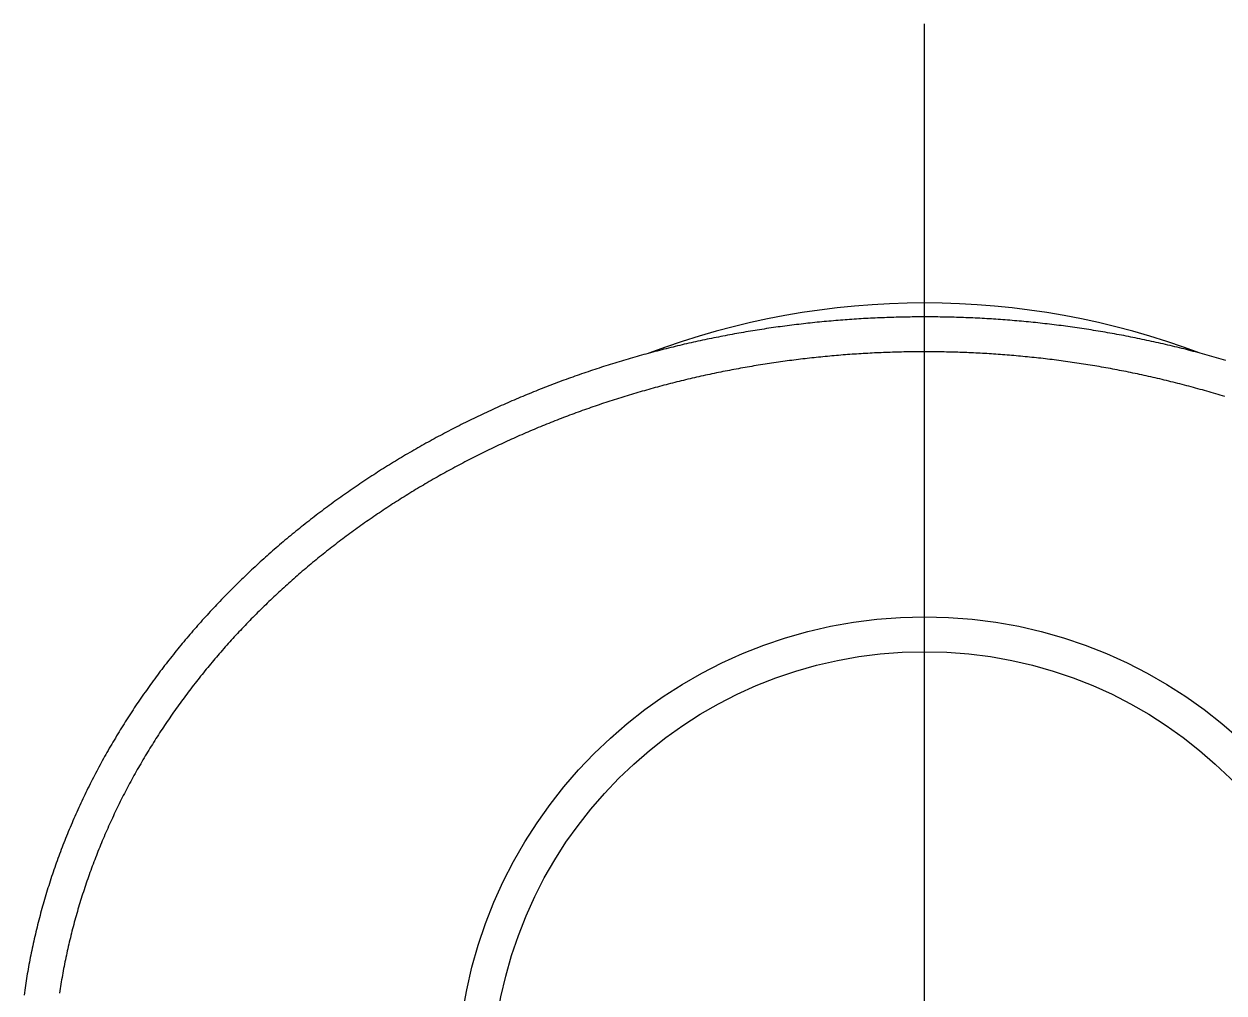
# Model space of a CAD drawing. Extents: x -10.3 to 55.8, y -18.9 to 29.5.
# Drawn here: x 40.84 to 49.44, y 22.55 to 29.5 of the extents above; entities that cross this region are included whole.
import ezdxf

# ---------------------------------------------------------------- set-up
doc = ezdxf.new("R2010")
doc.units = 0
doc.linetypes.add('CENTER', pattern=[50.8, 31.75, -6.35, 6.35, -6.35])
doc.layers.get('0').update_dxf_attribs({"linetype": 'CONTINUOUS'})
doc.layers.add('CENTER', color=1, linetype='CENTER')

msp = doc.modelspace()

# ---------------------------------------------------------------- linework, layer by layer
at = {"color": 7}
for points in [[(49.4521, 27.0878, 0), (49.4355, 27.0927, 0), (49.4189, 27.0976, 0), (49.4022, 27.1024, 0), (49.3856, 27.1072, 0), (49.369, 27.112, 0), (49.3524, 27.1167, 0), (49.3358, 27.1214, 0), (49.3192, 27.126, 0), (49.3026, 27.1306, 0), (49.2859, 27.1351, 0), (49.2693, 27.1396, 0), (49.2527, 27.1441, 0), (49.2361, 27.1485, 0), (49.2195, 27.1529, 0), (49.2028, 27.1572, 0), (49.1862, 27.1615, 0), (49.1696, 27.1658, 0), (49.153, 27.17, 0), (49.1363, 27.1742, 0), (49.1197, 27.1783, 0), (49.1031, 27.1824, 0), (49.0865, 27.1865, 0), (49.0698, 27.1905, 0), (49.0532, 27.1945, 0), (49.0366, 27.1984, 0), (49.0199, 27.2023, 0), (49.0033, 27.2062, 0), (48.9867, 27.21, 0), (48.97, 27.2137, 0), (48.9534, 27.2175, 0), (48.9368, 27.2212, 0), (48.9202, 27.2248, 0), (48.9035, 27.2284, 0), (48.8869, 27.232, 0), (48.8703, 27.2356, 0), (48.8536, 27.2391, 0), (48.837, 27.2425, 0), (48.8204, 27.2459, 0), (48.8037, 27.2493, 0), (48.7871, 27.2527, 0), (48.7705, 27.256, 0), (48.7538, 27.2592, 0), (48.7372, 27.2625, 0), (48.7206, 27.2657, 0), (48.7039, 27.2688, 0), (48.6873, 27.2719, 0), (48.6706, 27.275, 0), (48.654, 27.278, 0), (48.6374, 27.281, 0), (48.6207, 27.284, 0), (48.6041, 27.2869, 0), (48.5875, 27.2898, 0), (48.5708, 27.2927, 0), (48.5542, 27.2955, 0), (48.5375, 27.2982, 0), (48.5209, 27.301, 0), (48.5043, 27.3037, 0), (48.4876, 27.3063, 0), (48.471, 27.3089, 0), (48.4543, 27.3115, 0), (48.4377, 27.3141, 0), (48.4211, 27.3166, 0), (48.4044, 27.319, 0), (48.3878, 27.3215, 0), (48.3711, 27.3239, 0), (48.3545, 27.3262, 0), (48.3378, 27.3285, 0), (48.3212, 27.3308, 0), (48.3045, 27.333, 0), (48.2879, 27.3353, 0), (48.2712, 27.3374, 0), (48.2546, 27.3395, 0), (48.238, 27.3416, 0), (48.2213, 27.3437, 0), (48.2047, 27.3457, 0), (48.188, 27.3477, 0), (48.1714, 27.3496, 0), (48.1547, 27.3515, 0), (48.1381, 27.3534, 0), (48.1214, 27.3552, 0), (48.1048, 27.357, 0), (48.0881, 27.3588, 0), (48.0715, 27.3605, 0), (48.0548, 27.3622, 0), (48.0382, 27.3638, 0), (48.0215, 27.3654, 0), (48.0049, 27.367, 0), (47.9882, 27.3685, 0), (47.9715, 27.37, 0), (47.9549, 27.3715, 0), (47.9382, 27.3729, 0), (47.9216, 27.3743, 0), (47.9049, 27.3756, 0), (47.8883, 27.377, 0), (47.8716, 27.3782, 0), (47.855, 27.3795, 0), (47.8383, 27.3807, 0), (47.8217, 27.3818, 0), (47.805, 27.383, 0), (47.7883, 27.3841, 0), (47.7717, 27.3851, 0), (47.755, 27.3861, 0), (47.7384, 27.3871, 0), (47.7217, 27.3881, 0), (47.7051, 27.389, 0), (47.6884, 27.3899, 0), (47.6717, 27.3907, 0), (47.6551, 27.3915, 0), (47.6384, 27.3923, 0), (47.6218, 27.393, 0), (47.6051, 27.3937, 0), (47.5884, 27.3943, 0), (47.5718, 27.395, 0), (47.5551, 27.3955, 0), (47.5385, 27.3961, 0), (47.5218, 27.3966, 0), (47.5051, 27.3971, 0), (47.4885, 27.3975, 0), (47.4718, 27.3979, 0), (47.4552, 27.3983, 0), (47.4385, 27.3986, 0), (47.4218, 27.3989, 0), (47.4052, 27.3992, 0), (47.3885, 27.3994, 0), (47.3719, 27.3996, 0), (47.3552, 27.3997, 0), (47.3385, 27.3999, 0), (47.3219, 27.3999, 0), (47.3052, 27.4, 0), (47.2885, 27.4, 0), (47.2719, 27.4, 0), (47.2552, 27.3999, 0), (47.2386, 27.3998, 0), (47.2219, 27.3997, 0), (47.2052, 27.3995, 0), (47.1886, 27.3993, 0), (47.1719, 27.3991, 0), (47.1552, 27.3988, 0), (47.1386, 27.3985, 0), (47.1219, 27.3981, 0), (47.1053, 27.3977, 0), (47.0886, 27.3973, 0), (47.072, 27.3968, 0), (47.0553, 27.3963, 0), (47.0387, 27.3958, 0), (47.022, 27.3952, 0), (47.0053, 27.3946, 0), (46.9887, 27.394, 0), (46.9721, 27.3933, 0), (46.9554, 27.3926, 0), (46.9388, 27.3918, 0), (46.9221, 27.3911, 0), (46.9055, 27.3902, 0), (46.8888, 27.3894, 0), (46.8722, 27.3885, 0), (46.8556, 27.3876, 0), (46.8389, 27.3866, 0), (46.8223, 27.3856, 0), (46.8057, 27.3845, 0), (46.789, 27.3835, 0), (46.7724, 27.3824, 0), (46.7558, 27.3812, 0), (46.7392, 27.38, 0), (46.7226, 27.3788, 0), (46.7059, 27.3776, 0), (46.6893, 27.3763, 0), (46.6727, 27.3749, 0), (46.6561, 27.3736, 0), (46.6395, 27.3722, 0), (46.6229, 27.3707, 0), (46.6063, 27.3693, 0), (46.5897, 27.3677, 0), (46.5731, 27.3662, 0), (46.5566, 27.3646, 0), (46.54, 27.363, 0), (46.5234, 27.3613, 0), (46.5068, 27.3597, 0), (46.4902, 27.3579, 0), (46.4737, 27.3562, 0), (46.4571, 27.3544, 0), (46.4406, 27.3525, 0), (46.424, 27.3507, 0), (46.4074, 27.3488, 0), (46.3909, 27.3468, 0), (46.3744, 27.3448, 0), (46.3578, 27.3428, 0), (46.3413, 27.3408, 0), (46.3248, 27.3387, 0), (46.3082, 27.3366, 0), (46.2917, 27.3344, 0), (46.2752, 27.3322, 0), (46.2587, 27.33, 0), (46.2422, 27.3277, 0), (46.2257, 27.3254, 0), (46.2092, 27.323, 0), (46.1927, 27.3207, 0), (46.1762, 27.3183, 0), (46.1597, 27.3158, 0), (46.1432, 27.3133, 0), (46.1268, 27.3108, 0), (46.1103, 27.3082, 0), (46.0938, 27.3056, 0), (46.0774, 27.303, 0), (46.0609, 27.3003, 0), (46.0445, 27.2976, 0), (46.0281, 27.2949, 0), (46.0116, 27.2921, 0), (45.9952, 27.2893, 0), (45.9788, 27.2865, 0), (45.9624, 27.2836, 0), (45.946, 27.2807, 0), (45.9296, 27.2777, 0), (45.9132, 27.2747, 0), (45.8968, 27.2717, 0), (45.8804, 27.2686, 0), (45.8641, 27.2655, 0), (45.8477, 27.2624, 0), (45.8313, 27.2592, 0), (45.815, 27.256, 0), (45.7986, 27.2527, 0), (45.7823, 27.2495, 0), (45.766, 27.2461, 0), (45.7496, 27.2428, 0), (45.7333, 27.2394, 0), (45.717, 27.236, 0), (45.7007, 27.2325, 0), (45.6844, 27.229, 0), (45.6681, 27.2255, 0), (45.6519, 27.2219, 0), (45.6356, 27.2183, 0), (45.6193, 27.2146, 0), (45.6031, 27.2109, 0), (45.5868, 27.2072, 0), (45.5706, 27.2035, 0), (45.5544, 27.1997, 0), (45.5381, 27.1958, 0), (45.5219, 27.192, 0), (45.5057, 27.1881, 0), (45.4895, 27.1841, 0), (45.4733, 27.1802, 0), (45.4571, 27.1762, 0), (45.441, 27.1721, 0), (45.4248, 27.168, 0), (45.4087, 27.1639, 0), (45.3925, 27.1598, 0), (45.3764, 27.1556, 0), (45.3603, 27.1513, 0), (45.3441, 27.1471, 0), (45.328, 27.1428, 0), (45.3119, 27.1384, 0), (45.2958, 27.1341, 0), (45.2798, 27.1296, 0), (45.2637, 27.1252, 0), (45.2476, 27.1207, 0), (45.2316, 27.1162, 0), (45.2155, 27.1116, 0), (45.1995, 27.107, 0), (45.1835, 27.1024, 0), (45.1675, 27.0977, 0), (45.1515, 27.093, 0), (45.1355, 27.0883, 0), (45.1195, 27.0835, 0), (45.1035, 27.0787, 0), (45.0876, 27.0738, 0), (45.0716, 27.069, 0), (45.0557, 27.064, 0), (45.0397, 27.0591, 0), (45.0238, 27.0541, 0), (45.0079, 27.049, 0), (44.992, 27.044, 0), (44.9761, 27.0389, 0), (44.9603, 27.0337, 0), (44.9444, 27.0285, 0), (44.9285, 27.0233, 0), (44.9127, 27.0181, 0), (44.8969, 27.0128, 0), (44.8811, 27.0074, 0), (44.8653, 27.0021, 0), (44.8495, 26.9967, 0), (44.8337, 26.9912, 0), (44.8179, 26.9858, 0), (44.8021, 26.9803, 0), (44.7864, 26.9747, 0), (44.7707, 26.9691, 0), (44.7549, 26.9635, 0), (44.7392, 26.9578, 0), (44.7235, 26.9521, 0), (44.7078, 26.9464, 0), (44.6922, 26.9406, 0), (44.6765, 26.9348, 0), (44.6609, 26.929, 0), (44.6452, 26.9231, 0), (44.6296, 26.9172, 0), (44.614, 26.9112, 0), (44.5984, 26.9052, 0), (44.5828, 26.8992, 0), (44.5672, 26.8932, 0), (44.5517, 26.887, 0), (44.5361, 26.8809, 0), (44.5206, 26.8747, 0), (44.5051, 26.8685, 0), (44.4896, 26.8623, 0), (44.4741, 26.856, 0), (44.4586, 26.8497, 0), (44.4431, 26.8433, 0), (44.4277, 26.8369, 0), (44.4122, 26.8305, 0), (44.3968, 26.824, 0), (44.3814, 26.8175, 0), (44.366, 26.8109, 0), (44.3506, 26.8043, 0), (44.3352, 26.7977, 0), (44.3199, 26.791, 0), (44.3045, 26.7843, 0), (44.2892, 26.7776, 0), (44.2739, 26.7708, 0), (44.2586, 26.764, 0), (44.2433, 26.7572, 0), (44.228, 26.7503, 0), (44.2128, 26.7434, 0), (44.1975, 26.7364, 0), (44.1823, 26.7294, 0), (44.1671, 26.7224, 0), (44.1519, 26.7153, 0), (44.1367, 26.7082, 0), (44.1215, 26.701, 0), (44.1064, 26.6938, 0), (44.0913, 26.6866, 0), (44.0761, 26.6793, 0), (44.061, 26.672, 0), (44.046, 26.6647, 0), (44.0309, 26.6573, 0), (44.0158, 26.6499, 0), (44.0008, 26.6425, 0), (43.9858, 26.635, 0), (43.9708, 26.6275, 0), (43.9558, 26.6199, 0), (43.9408, 26.6123, 0), (43.9259, 26.6047, 0), (43.911, 26.597, 0), (43.896, 26.5893, 0), (43.8811, 26.5815, 0), (43.8663, 26.5737, 0), (43.8514, 26.5659, 0), (43.8366, 26.5581, 0), (43.8218, 26.5502, 0), (43.8069, 26.5422, 0), (43.7922, 26.5343, 0), (43.7774, 26.5262, 0), (43.7626, 26.5182, 0), (43.7479, 26.5101, 0), (43.7332, 26.502, 0), (43.7185, 26.4938, 0), (43.7039, 26.4856, 0), (43.6892, 26.4774, 0), (43.6746, 26.4691, 0), (43.66, 26.4608, 0), (43.6454, 26.4525, 0), (43.6308, 26.4441, 0), (43.6162, 26.4357, 0), (43.6017, 26.4272, 0), (43.5872, 26.4187, 0), (43.5727, 26.4102, 0), (43.5583, 26.4016, 0), (43.5438, 26.393, 0), (43.5294, 26.3844, 0), (43.515, 26.3757, 0), (43.5006, 26.367, 0), (43.4862, 26.3582, 0), (43.4719, 26.3494, 0), (43.4576, 26.3406, 0), (43.4433, 26.3318, 0), (43.429, 26.3229, 0), (43.4147, 26.3139, 0), (43.4005, 26.3049, 0), (43.3863, 26.2959, 0), (43.3721, 26.2869, 0), (43.358, 26.2778, 0), (43.3438, 26.2687, 0), (43.3297, 26.2595, 0), (43.3156, 26.2503, 0), (43.3015, 26.2411, 0), (43.2875, 26.2318, 0), (43.2735, 26.2225, 0), (43.2595, 26.2131, 0), (43.2455, 26.2038, 0), (43.2315, 26.1943, 0), (43.2176, 26.1849, 0), (43.2037, 26.1754, 0), (43.1898, 26.1659, 0), (43.176, 26.1563, 0), (43.1621, 26.1467, 0), (43.1483, 26.137, 0), (43.1346, 26.1274, 0), (43.1208, 26.1176, 0), (43.1071, 26.1079, 0), (43.0934, 26.0981, 0), (43.0797, 26.0883, 0), (43.066, 26.0784, 0), (43.0524, 26.0685, 0), (43.0388, 26.0586, 0), (43.0252, 26.0486, 0), (43.0117, 26.0386, 0), (42.9982, 26.0286, 0), (42.9847, 26.0185, 0), (42.9712, 26.0084, 0), (42.9578, 25.9982, 0), (42.9444, 25.9881, 0), (42.931, 25.9778, 0), (42.9176, 25.9676, 0), (42.9043, 25.9573, 0), (42.891, 25.947, 0), (42.8777, 25.9366, 0), (42.8645, 25.9262, 0), (42.8513, 25.9157, 0), (42.8381, 25.9053, 0), (42.8249, 25.8948, 0), (42.8118, 25.8842, 0), (42.7987, 25.8736, 0), (42.7856, 25.863, 0), (42.7726, 25.8524, 0), (42.7595, 25.8417, 0), (42.7465, 25.831, 0), (42.7336, 25.8202, 0), (42.7207, 25.8094, 0), (42.7078, 25.7986, 0), (42.6949, 25.7877, 0), (42.6821, 25.7768, 0), (42.6692, 25.7659, 0), (42.6565, 25.7549, 0), (42.6437, 25.7439, 0), (42.631, 25.7328, 0), (42.6183, 25.7218, 0), (42.6057, 25.7106, 0), (42.593, 25.6995, 0), (42.5804, 25.6883, 0), (42.5679, 25.6771, 0), (42.5553, 25.6658, 0), (42.5428, 25.6545, 0), (42.5304, 25.6432, 0), (42.5179, 25.6318, 0), (42.5055, 25.6204, 0), (42.4931, 25.609, 0), (42.4808, 25.5975, 0), (42.4685, 25.586, 0), (42.4562, 25.5745, 0), (42.444, 25.5629, 0), (42.4317, 25.5513, 0), (42.4196, 25.5397, 0), (42.4074, 25.528, 0), (42.3953, 25.5163, 0), (42.3832, 25.5045, 0), (42.3712, 25.4928, 0), (42.3592, 25.4809, 0), (42.3472, 25.4691, 0), (42.3352, 25.4572, 0), (42.3233, 25.4453, 0), (42.3114, 25.4333, 0), (42.2996, 25.4213, 0), (42.2878, 25.4093, 0), (42.276, 25.3973, 0), (42.2643, 25.3852, 0), (42.2526, 25.373, 0), (42.2409, 25.3609, 0), (42.2292, 25.3487, 0), (42.2176, 25.3364, 0), (42.2061, 25.3242, 0), (42.1945, 25.3119, 0), (42.183, 25.2995, 0), (42.1716, 25.2872, 0), (42.1602, 25.2748, 0), (42.1488, 25.2623, 0), (42.1374, 25.2498, 0), (42.1261, 25.2373, 0), (42.1148, 25.2248, 0), (42.1036, 25.2122, 0), (42.0923, 25.1996, 0), (42.0812, 25.1869, 0), (42.07, 25.1743, 0), (42.0589, 25.1615, 0), (42.0479, 25.1488, 0), (42.0368, 25.136, 0), (42.0258, 25.1232, 0), (42.0149, 25.1103, 0), (42.004, 25.0974, 0), (41.9931, 25.0845, 0), (41.9822, 25.0715, 0), (41.9714, 25.0585, 0), (41.9607, 25.0455, 0), (41.9499, 25.0324, 0), (41.9392, 25.0194, 0), (41.9286, 25.0062, 0), (41.918, 24.9931, 0), (41.9074, 24.9799, 0), (41.8969, 24.9666, 0), (41.8864, 24.9534, 0), (41.8759, 24.9401, 0), (41.8655, 24.9267, 0), (41.8551, 24.9134, 0), (41.8448, 24.9, 0), (41.8345, 24.8865, 0), (41.8242, 24.873, 0), (41.814, 24.8595, 0), (41.8038, 24.846, 0), (41.7937, 24.8324, 0), (41.7836, 24.8188, 0), (41.7735, 24.8052, 0), (41.7635, 24.7915, 0), (41.7535, 24.7778, 0), (41.7436, 24.7641, 0), (41.7337, 24.7503, 0), (41.7238, 24.7365, 0), (41.714, 24.7227, 0), (41.7043, 24.7088, 0), (41.6945, 24.6949, 0), (41.6848, 24.681, 0), (41.6752, 24.667, 0), (41.6656, 24.653, 0), (41.6561, 24.639, 0), (41.6465, 24.6249, 0), (41.6371, 24.6108, 0), (41.6276, 24.5967, 0), (41.6183, 24.5825, 0), (41.6089, 24.5683, 0), (41.5996, 24.5541, 0), (41.5904, 24.5398, 0), (41.5812, 24.5256, 0), (41.572, 24.5112, 0), (41.5629, 24.4969, 0), (41.5538, 24.4825, 0), (41.5448, 24.4681, 0), (41.5358, 24.4536, 0), (41.5268, 24.4391, 0), (41.5179, 24.4246, 0), (41.5091, 24.4101, 0), (41.5003, 24.3955, 0), (41.4915, 24.3809, 0), (41.4828, 24.3662, 0), (41.4741, 24.3515, 0), (41.4655, 24.3368, 0), (41.4569, 24.3221, 0), (41.4484, 24.3073, 0), (41.4399, 24.2925, 0), (41.4315, 24.2777, 0), (41.4231, 24.2628, 0), (41.4147, 24.2479, 0), (41.4064, 24.233, 0), (41.3982, 24.218, 0), (41.39, 24.203, 0), (41.3818, 24.188, 0), (41.3737, 24.173, 0), (41.3657, 24.1579, 0), (41.3577, 24.1428, 0), (41.3497, 24.1276, 0), (41.3418, 24.1125, 0), (41.334, 24.0973, 0), (41.3262, 24.082, 0), (41.3184, 24.0668, 0), (41.3107, 24.0515, 0), (41.3031, 24.0362, 0), (41.2955, 24.0209, 0), (41.2879, 24.0055, 0), (41.2804, 23.9901, 0), (41.273, 23.9747, 0), (41.2656, 23.9593, 0), (41.2582, 23.9438, 0), (41.251, 23.9283, 0), (41.2437, 23.9128, 0), (41.2365, 23.8973, 0), (41.2294, 23.8817, 0), (41.2223, 23.8661, 0), (41.2153, 23.8505, 0), (41.2083, 23.8348, 0), (41.2014, 23.8191, 0), (41.1945, 23.8035, 0), (41.1877, 23.7877, 0), (41.1809, 23.772, 0), (41.1742, 23.7562, 0), (41.1675, 23.7404, 0), (41.1609, 23.7246, 0), (41.1544, 23.7088, 0), (41.1479, 23.6929, 0), (41.1415, 23.677, 0), (41.1351, 23.6611, 0), (41.1287, 23.6452, 0), (41.1225, 23.6292, 0), (41.1162, 23.6133, 0), (41.1101, 23.5973, 0), (41.104, 23.5813, 0), (41.0979, 23.5652, 0), (41.0919, 23.5492, 0), (41.086, 23.5331, 0), (41.0801, 23.517, 0), (41.0742, 23.5009, 0), (41.0685, 23.4847, 0), (41.0627, 23.4686, 0), (41.0571, 23.4524, 0), (41.0515, 23.4362, 0), (41.0459, 23.4199, 0), (41.0404, 23.4037, 0), (41.035, 23.3874, 0), (41.0296, 23.3712, 0), (41.0243, 23.3549, 0), (41.019, 23.3386, 0), (41.0138, 23.3222, 0), (41.0087, 23.3059, 0), (41.0036, 23.2895, 0), (40.9986, 23.2731, 0), (40.9936, 23.2567, 0), (40.9887, 23.2403, 0), (40.9838, 23.2238, 0), (40.979, 23.2074, 0), (40.9743, 23.1909, 0), (40.9696, 23.1744, 0), (40.965, 23.1579, 0), (40.9604, 23.1414, 0), (40.9559, 23.1249, 0), (40.9515, 23.1083, 0), (40.9471, 23.0918, 0), (40.9428, 23.0752, 0), (40.9386, 23.0586, 0), (40.9344, 23.042, 0), (40.9302, 23.0253, 0), (40.9262, 23.0087, 0), (40.9221, 22.9921, 0), (40.9182, 22.9754, 0), (40.9143, 22.9587, 0), (40.9105, 22.942, 0), (40.9067, 22.9253, 0), (40.903, 22.9086, 0), (40.8993, 22.8919, 0), (40.8957, 22.8752, 0), (40.8922, 22.8584, 0), (40.8887, 22.8416, 0), (40.8853, 22.8249, 0), (40.882, 22.8081, 0), (40.8787, 22.7913, 0), (40.8755, 22.7745, 0), (40.8723, 22.7577, 0), (40.8692, 22.7409, 0), (40.8661, 22.724, 0), (40.8632, 22.7072, 0), (40.8602, 22.6903, 0), (40.8574, 22.6735, 0), (40.8546, 22.6566, 0), (40.8518, 22.6397, 0), (40.8492, 22.6228, 0), (40.8466, 22.6059, 0), (40.844, 22.589, 0), (40.8415, 22.5721, 0), (40.8391, 22.5552, 0), (40.8367, 22.5383, 0)], [(49.4448, 26.8287, 0), (49.4288, 26.8336, 0), (49.4128, 26.8385, 0), (49.3967, 26.8434, 0), (49.3807, 26.8482, 0), (49.3646, 26.8529, 0), (49.3486, 26.8576, 0), (49.3325, 26.8623, 0), (49.3165, 26.867, 0), (49.3004, 26.8716, 0), (49.2844, 26.8761, 0), (49.2683, 26.8806, 0), (49.2523, 26.8851, 0), (49.2362, 26.8895, 0), (49.2202, 26.8939, 0), (49.2041, 26.8983, 0), (49.1881, 26.9026, 0), (49.172, 26.9069, 0), (49.156, 26.9111, 0), (49.1399, 26.9153, 0), (49.1238, 26.9194, 0), (49.1078, 26.9236, 0), (49.0917, 26.9276, 0), (49.0756, 26.9317, 0), (49.0596, 26.9357, 0), (49.0435, 26.9396, 0), (49.0274, 26.9435, 0), (49.0114, 26.9474, 0), (48.9953, 26.9513, 0), (48.9792, 26.9551, 0), (48.9632, 26.9588, 0), (48.9471, 26.9626, 0), (48.931, 26.9662, 0), (48.9149, 26.9699, 0), (48.8989, 26.9735, 0), (48.8828, 26.9771, 0), (48.8667, 26.9806, 0), (48.8506, 26.9841, 0), (48.8346, 26.9876, 0), (48.8185, 26.991, 0), (48.8024, 26.9944, 0), (48.7863, 26.9977, 0), (48.7702, 27.001, 0), (48.7542, 27.0043, 0), (48.7381, 27.0075, 0), (48.722, 27.0107, 0), (48.7059, 27.0139, 0), (48.6898, 27.017, 0), (48.6738, 27.0201, 0), (48.6577, 27.0231, 0), (48.6416, 27.0261, 0), (48.6255, 27.0291, 0), (48.6094, 27.0321, 0), (48.5933, 27.035, 0), (48.5773, 27.0378, 0), (48.5612, 27.0406, 0), (48.5451, 27.0434, 0), (48.529, 27.0462, 0), (48.5129, 27.0489, 0), (48.4968, 27.0516, 0), (48.4807, 27.0542, 0), (48.4646, 27.0568, 0), (48.4485, 27.0594, 0), (48.4325, 27.0619, 0), (48.4164, 27.0644, 0), (48.4003, 27.0669, 0), (48.3842, 27.0693, 0), (48.3681, 27.0717, 0), (48.352, 27.074, 0), (48.3359, 27.0763, 0), (48.3198, 27.0786, 0), (48.3037, 27.0809, 0), (48.2876, 27.0831, 0), (48.2715, 27.0852, 0), (48.2554, 27.0874, 0), (48.2393, 27.0895, 0), (48.2232, 27.0915, 0), (48.2071, 27.0935, 0), (48.191, 27.0955, 0), (48.1749, 27.0975, 0), (48.1588, 27.0994, 0), (48.1427, 27.1013, 0), (48.1266, 27.1031, 0), (48.1105, 27.1049, 0), (48.0944, 27.1067, 0), (48.0783, 27.1084, 0), (48.0622, 27.1101, 0), (48.0461, 27.1118, 0), (48.03, 27.1134, 0), (48.0139, 27.115, 0), (47.9977, 27.1166, 0), (47.9816, 27.1181, 0), (47.9655, 27.1196, 0), (47.9494, 27.121, 0), (47.9333, 27.1224, 0), (47.9172, 27.1238, 0), (47.9011, 27.1251, 0), (47.885, 27.1264, 0), (47.8689, 27.1277, 0), (47.8528, 27.1289, 0), (47.8366, 27.1301, 0), (47.8205, 27.1313, 0), (47.8044, 27.1324, 0), (47.7883, 27.1335, 0), (47.7722, 27.1346, 0), (47.7561, 27.1356, 0), (47.74, 27.1366, 0), (47.7239, 27.1375, 0), (47.7077, 27.1385, 0), (47.6916, 27.1393, 0), (47.6755, 27.1402, 0), (47.6594, 27.141, 0), (47.6433, 27.1418, 0), (47.6272, 27.1425, 0), (47.6111, 27.1432, 0), (47.5949, 27.1439, 0), (47.5788, 27.1445, 0), (47.5627, 27.1451, 0), (47.5466, 27.1457, 0), (47.5305, 27.1462, 0), (47.5144, 27.1467, 0), (47.4982, 27.1472, 0), (47.4821, 27.1476, 0), (47.466, 27.148, 0), (47.4499, 27.1483, 0), (47.4338, 27.1487, 0), (47.4176, 27.149, 0), (47.4015, 27.1492, 0), (47.3854, 27.1494, 0), (47.3693, 27.1496, 0), (47.3532, 27.1498, 0), (47.337, 27.1499, 0), (47.3209, 27.1499, 0), (47.3048, 27.15, 0), (47.2887, 27.15, 0), (47.2726, 27.15, 0), (47.2564, 27.1499, 0), (47.2403, 27.1498, 0), (47.2242, 27.1497, 0), (47.2081, 27.1495, 0), (47.192, 27.1493, 0), (47.1758, 27.1491, 0), (47.1597, 27.1488, 0), (47.1436, 27.1485, 0), (47.1275, 27.1482, 0), (47.1114, 27.1478, 0), (47.0953, 27.1474, 0), (47.0791, 27.1469, 0), (47.063, 27.1465, 0), (47.0469, 27.1459, 0), (47.0308, 27.1454, 0), (47.0147, 27.1448, 0), (46.9986, 27.1442, 0), (46.9825, 27.1435, 0), (46.9664, 27.1428, 0), (46.9503, 27.1421, 0), (46.9342, 27.1413, 0), (46.9181, 27.1406, 0), (46.902, 27.1397, 0), (46.8859, 27.1389, 0), (46.8698, 27.138, 0), (46.8537, 27.137, 0), (46.8376, 27.1361, 0), (46.8215, 27.135, 0), (46.8054, 27.134, 0), (46.7894, 27.1329, 0), (46.7733, 27.1318, 0), (46.7572, 27.1307, 0), (46.7411, 27.1295, 0), (46.7251, 27.1283, 0), (46.709, 27.127, 0), (46.6929, 27.1257, 0), (46.6769, 27.1244, 0), (46.6608, 27.1231, 0), (46.6447, 27.1217, 0), (46.6287, 27.1203, 0), (46.6126, 27.1188, 0), (46.5966, 27.1173, 0), (46.5806, 27.1158, 0), (46.5645, 27.1142, 0), (46.5485, 27.1126, 0), (46.5324, 27.111, 0), (46.5164, 27.1093, 0), (46.5004, 27.1076, 0), (46.4844, 27.1059, 0), (46.4684, 27.1041, 0), (46.4523, 27.1023, 0), (46.4363, 27.1004, 0), (46.4203, 27.0986, 0), (46.4043, 27.0966, 0), (46.3883, 27.0947, 0), (46.3723, 27.0927, 0), (46.3564, 27.0907, 0), (46.3404, 27.0886, 0), (46.3244, 27.0865, 0), (46.3084, 27.0844, 0), (46.2925, 27.0823, 0), (46.2765, 27.0801, 0), (46.2605, 27.0778, 0), (46.2446, 27.0756, 0), (46.2286, 27.0733, 0), (46.2127, 27.0709, 0), (46.1967, 27.0686, 0), (46.1808, 27.0662, 0), (46.1649, 27.0637, 0), (46.149, 27.0612, 0), (46.1331, 27.0587, 0), (46.1171, 27.0562, 0), (46.1012, 27.0536, 0), (46.0853, 27.051, 0), (46.0695, 27.0483, 0), (46.0536, 27.0457, 0), (46.0377, 27.0429, 0), (46.0218, 27.0402, 0), (46.0059, 27.0374, 0), (45.9901, 27.0346, 0), (45.9742, 27.0317, 0), (45.9584, 27.0288, 0), (45.9425, 27.0259, 0), (45.9267, 27.0229, 0), (45.9109, 27.0199, 0), (45.8951, 27.0169, 0), (45.8792, 27.0138, 0), (45.8634, 27.0107, 0), (45.8476, 27.0076, 0), (45.8318, 27.0044, 0), (45.8161, 27.0012, 0), (45.8003, 26.998, 0), (45.7845, 26.9947, 0), (45.7687, 26.9914, 0), (45.753, 26.988, 0), (45.7372, 26.9846, 0), (45.7215, 26.9812, 0), (45.7058, 26.9778, 0), (45.69, 26.9743, 0), (45.6743, 26.9707, 0), (45.6586, 26.9672, 0), (45.6429, 26.9636, 0), (45.6272, 26.96, 0), (45.6115, 26.9563, 0), (45.5958, 26.9526, 0), (45.5802, 26.9489, 0), (45.5645, 26.9451, 0), (45.5489, 26.9413, 0), (45.5332, 26.9374, 0), (45.5176, 26.9336, 0), (45.5019, 26.9297, 0), (45.4863, 26.9257, 0), (45.4707, 26.9217, 0), (45.4551, 26.9177, 0), (45.4395, 26.9137, 0), (45.4239, 26.9096, 0), (45.4084, 26.9055, 0), (45.3928, 26.9013, 0), (45.3773, 26.8971, 0), (45.3617, 26.8929, 0), (45.3462, 26.8886, 0), (45.3307, 26.8843, 0), (45.3151, 26.88, 0), (45.2996, 26.8756, 0), (45.2841, 26.8712, 0), (45.2686, 26.8668, 0), (45.2532, 26.8623, 0), (45.2377, 26.8578, 0), (45.2223, 26.8533, 0), (45.2068, 26.8487, 0), (45.1914, 26.8441, 0), (45.1759, 26.8394, 0), (45.1605, 26.8347, 0), (45.1451, 26.83, 0), (45.1297, 26.8253, 0), (45.1143, 26.8205, 0), (45.099, 26.8156, 0), (45.0836, 26.8108, 0), (45.0683, 26.8059, 0), (45.0529, 26.8009, 0), (45.0376, 26.796, 0), (45.0223, 26.791, 0), (45.007, 26.7859, 0), (44.9917, 26.7809, 0), (44.9764, 26.7758, 0), (44.9611, 26.7706, 0), (44.9459, 26.7654, 0), (44.9306, 26.7602, 0), (44.9154, 26.755, 0), (44.9002, 26.7497, 0), (44.8849, 26.7444, 0), (44.8697, 26.739, 0), (44.8546, 26.7336, 0), (44.8394, 26.7282, 0), (44.8242, 26.7227, 0), (44.8091, 26.7172, 0), (44.7939, 26.7117, 0), (44.7788, 26.7061, 0), (44.7637, 26.7005, 0), (44.7486, 26.6949, 0), (44.7335, 26.6892, 0), (44.7184, 26.6835, 0), (44.7033, 26.6778, 0), (44.6883, 26.672, 0), (44.6732, 26.6662, 0), (44.6582, 26.6603, 0), (44.6432, 26.6544, 0), (44.6282, 26.6485, 0), (44.6132, 26.6425, 0), (44.5983, 26.6365, 0), (44.5833, 26.6305, 0), (44.5683, 26.6244, 0), (44.5534, 26.6183, 0), (44.5385, 26.6122, 0), (44.5236, 26.606, 0), (44.5087, 26.5998, 0), (44.4938, 26.5936, 0), (44.479, 26.5873, 0), (44.4641, 26.581, 0), (44.4493, 26.5746, 0), (44.4344, 26.5682, 0), (44.4196, 26.5618, 0), (44.4048, 26.5553, 0), (44.39, 26.5488, 0), (44.3753, 26.5423, 0), (44.3605, 26.5357, 0), (44.3458, 26.5291, 0), (44.3311, 26.5225, 0), (44.3164, 26.5158, 0), (44.3017, 26.5091, 0), (44.287, 26.5024, 0), (44.2723, 26.4956, 0), (44.2577, 26.4888, 0), (44.243, 26.4819, 0), (44.2284, 26.475, 0), (44.2138, 26.4681, 0), (44.1992, 26.4611, 0), (44.1847, 26.4541, 0), (44.1701, 26.4471, 0), (44.1556, 26.44, 0), (44.1411, 26.4329, 0), (44.1266, 26.4258, 0), (44.1121, 26.4186, 0), (44.0976, 26.4114, 0), (44.0831, 26.4041, 0), (44.0687, 26.3968, 0), (44.0543, 26.3895, 0), (44.0399, 26.3822, 0), (44.0255, 26.3748, 0), (44.0111, 26.3673, 0), (43.9968, 26.3599, 0), (43.9825, 26.3524, 0), (43.9682, 26.3448, 0), (43.9539, 26.3373, 0), (43.9396, 26.3297, 0), (43.9253, 26.322, 0), (43.9111, 26.3143, 0), (43.8969, 26.3066, 0), (43.8827, 26.2989, 0), (43.8685, 26.2911, 0), (43.8543, 26.2833, 0), (43.8402, 26.2754, 0), (43.8261, 26.2675, 0), (43.812, 26.2596, 0), (43.7979, 26.2517, 0), (43.7838, 26.2437, 0), (43.7698, 26.2356, 0), (43.7557, 26.2276, 0), (43.7417, 26.2195, 0), (43.7278, 26.2113, 0), (43.7138, 26.2031, 0), (43.6998, 26.1949, 0), (43.6859, 26.1867, 0), (43.672, 26.1784, 0), (43.6581, 26.1701, 0), (43.6443, 26.1617, 0), (43.6304, 26.1534, 0), (43.6166, 26.1449, 0), (43.6028, 26.1365, 0), (43.5891, 26.128, 0), (43.5753, 26.1195, 0), (43.5616, 26.1109, 0), (43.5479, 26.1023, 0), (43.5342, 26.0937, 0), (43.5205, 26.085, 0), (43.5069, 26.0763, 0), (43.4932, 26.0676, 0), (43.4796, 26.0588, 0), (43.4661, 26.05, 0), (43.4525, 26.0411, 0), (43.439, 26.0322, 0), (43.4255, 26.0233, 0), (43.412, 26.0144, 0), (43.3985, 26.0054, 0), (43.3851, 25.9964, 0), (43.3717, 25.9873, 0), (43.3583, 25.9782, 0), (43.345, 25.9691, 0), (43.3316, 25.9599, 0), (43.3183, 25.9508, 0), (43.305, 25.9415, 0), (43.2917, 25.9323, 0), (43.2785, 25.923, 0), (43.2653, 25.9136, 0), (43.2521, 25.9043, 0), (43.2389, 25.8949, 0), (43.2258, 25.8854, 0), (43.2127, 25.876, 0), (43.1996, 25.8664, 0), (43.1865, 25.8569, 0), (43.1735, 25.8473, 0), (43.1605, 25.8377, 0), (43.1475, 25.8281, 0), (43.1345, 25.8184, 0), (43.1216, 25.8087, 0), (43.1087, 25.7989, 0), (43.0958, 25.7892, 0), (43.083, 25.7794, 0), (43.0702, 25.7695, 0), (43.0574, 25.7596, 0), (43.0446, 25.7497, 0), (43.0319, 25.7398, 0), (43.0192, 25.7298, 0), (43.0065, 25.7198, 0), (42.9938, 25.7097, 0), (42.9812, 25.6996, 0), (42.9686, 25.6895, 0), (42.956, 25.6793, 0), (42.9435, 25.6692, 0), (42.9309, 25.6589, 0), (42.9185, 25.6487, 0), (42.906, 25.6384, 0), (42.8936, 25.6281, 0), (42.8812, 25.6177, 0), (42.8688, 25.6073, 0), (42.8565, 25.5969, 0), (42.8441, 25.5865, 0), (42.8319, 25.576, 0), (42.8196, 25.5654, 0), (42.8074, 25.5549, 0), (42.7952, 25.5443, 0), (42.783, 25.5337, 0), (42.7709, 25.523, 0), (42.7588, 25.5123, 0), (42.7467, 25.5016, 0), (42.7347, 25.4909, 0), (42.7226, 25.4801, 0), (42.7107, 25.4692, 0), (42.6987, 25.4584, 0), (42.6868, 25.4475, 0), (42.6749, 25.4366, 0), (42.6631, 25.4256, 0), (42.6512, 25.4146, 0), (42.6394, 25.4036, 0), (42.6277, 25.3926, 0), (42.6159, 25.3815, 0), (42.6042, 25.3704, 0), (42.5926, 25.3592, 0), (42.5809, 25.348, 0), (42.5693, 25.3368, 0), (42.5578, 25.3256, 0), (42.5462, 25.3143, 0), (42.5347, 25.303, 0), (42.5233, 25.2916, 0), (42.5118, 25.2802, 0), (42.5004, 25.2688, 0), (42.489, 25.2574, 0), (42.4777, 25.2459, 0), (42.4664, 25.2344, 0), (42.4551, 25.2229, 0), (42.4439, 25.2113, 0), (42.4327, 25.1997, 0), (42.4215, 25.188, 0), (42.4104, 25.1764, 0), (42.3993, 25.1647, 0), (42.3882, 25.1529, 0), (42.3772, 25.1412, 0), (42.3662, 25.1294, 0), (42.3552, 25.1175, 0), (42.3443, 25.1057, 0), (42.3334, 25.0938, 0), (42.3225, 25.0818, 0), (42.3117, 25.0699, 0), (42.3009, 25.0579, 0), (42.2902, 25.0458, 0), (42.2794, 25.0338, 0), (42.2688, 25.0217, 0), (42.2581, 25.0096, 0), (42.2475, 24.9974, 0), (42.2369, 24.9852, 0), (42.2264, 24.973, 0), (42.2159, 24.9607, 0), (42.2054, 24.9484, 0), (42.195, 24.9361, 0), (42.1846, 24.9238, 0), (42.1742, 24.9114, 0), (42.1639, 24.899, 0), (42.1536, 24.8865, 0), (42.1434, 24.8741, 0), (42.1331, 24.8616, 0), (42.123, 24.849, 0), (42.1128, 24.8364, 0), (42.1027, 24.8238, 0), (42.0927, 24.8112, 0), (42.0826, 24.7985, 0), (42.0727, 24.7858, 0), (42.0627, 24.7731, 0), (42.0528, 24.7603, 0), (42.0429, 24.7475, 0), (42.0331, 24.7347, 0), (42.0233, 24.7219, 0), (42.0136, 24.709, 0), (42.0038, 24.6961, 0), (41.9942, 24.6831, 0), (41.9845, 24.6701, 0), (41.9749, 24.6571, 0), (41.9654, 24.6441, 0), (41.9559, 24.631, 0), (41.9464, 24.6179, 0), (41.9369, 24.6048, 0), (41.9276, 24.5916, 0), (41.9182, 24.5784, 0), (41.9089, 24.5652, 0), (41.8996, 24.5519, 0), (41.8904, 24.5386, 0), (41.8812, 24.5253, 0), (41.872, 24.512, 0), (41.8629, 24.4986, 0), (41.8538, 24.4852, 0), (41.8448, 24.4718, 0), (41.8358, 24.4583, 0), (41.8269, 24.4448, 0), (41.818, 24.4313, 0), (41.8091, 24.4177, 0), (41.8003, 24.4041, 0), (41.7915, 24.3905, 0), (41.7828, 24.3768, 0), (41.7741, 24.3632, 0), (41.7655, 24.3495, 0), (41.7569, 24.3357, 0), (41.7483, 24.3219, 0), (41.7398, 24.3081, 0), (41.7313, 24.2943, 0), (41.7229, 24.2805, 0), (41.7145, 24.2666, 0), (41.7061, 24.2527, 0), (41.6978, 24.2387, 0), (41.6896, 24.2247, 0), (41.6814, 24.2107, 0), (41.6732, 24.1967, 0), (41.6651, 24.1826, 0), (41.657, 24.1685, 0), (41.649, 24.1544, 0), (41.641, 24.1403, 0), (41.6331, 24.1261, 0), (41.6252, 24.1119, 0), (41.6173, 24.0977, 0), (41.6095, 24.0834, 0), (41.6018, 24.0691, 0), (41.5941, 24.0548, 0), (41.5864, 24.0404, 0), (41.5788, 24.0261, 0), (41.5712, 24.0117, 0), (41.5637, 23.9973, 0), (41.5562, 23.9828, 0), (41.5488, 23.9683, 0), (41.5414, 23.9538, 0), (41.5341, 23.9393, 0), (41.5269, 23.9247, 0), (41.5196, 23.9102, 0), (41.5124, 23.8956, 0), (41.5053, 23.8809, 0), (41.4982, 23.8663, 0), (41.4912, 23.8516, 0), (41.4842, 23.8369, 0), (41.4773, 23.8222, 0), (41.4704, 23.8074, 0), (41.4636, 23.7927, 0), (41.4568, 23.7779, 0), (41.4501, 23.7631, 0), (41.4434, 23.7482, 0), (41.4368, 23.7333, 0), (41.4302, 23.7185, 0), (41.4237, 23.7036, 0), (41.4172, 23.6886, 0), (41.4108, 23.6737, 0), (41.4044, 23.6587, 0), (41.3981, 23.6437, 0), (41.3918, 23.6287, 0), (41.3856, 23.6136, 0), (41.3794, 23.5986, 0), (41.3733, 23.5835, 0), (41.3672, 23.5684, 0), (41.3612, 23.5533, 0), (41.3553, 23.5381, 0), (41.3493, 23.523, 0), (41.3435, 23.5078, 0), (41.3377, 23.4926, 0), (41.3319, 23.4774, 0), (41.3263, 23.4621, 0), (41.3206, 23.4469, 0), (41.315, 23.4316, 0), (41.3095, 23.4163, 0), (41.304, 23.401, 0), (41.2986, 23.3856, 0), (41.2932, 23.3703, 0), (41.2879, 23.3549, 0), (41.2826, 23.3395, 0), (41.2774, 23.3241, 0), (41.2723, 23.3087, 0), (41.2672, 23.2932, 0), (41.2621, 23.2778, 0), (41.2571, 23.2623, 0), (41.2522, 23.2468, 0), (41.2473, 23.2313, 0), (41.2425, 23.2158, 0), (41.2377, 23.2002, 0), (41.233, 23.1847, 0), (41.2283, 23.1691, 0), (41.2237, 23.1535, 0), (41.2192, 23.1379, 0), (41.2147, 23.1223, 0), (41.2103, 23.1067, 0), (41.2059, 23.091, 0), (41.2016, 23.0754, 0), (41.1973, 23.0597, 0), (41.1931, 23.044, 0), (41.189, 23.0283, 0), (41.1849, 23.0126, 0), (41.1808, 22.9969, 0), (41.1769, 22.9811, 0), (41.1729, 22.9654, 0), (41.1691, 22.9496, 0), (41.1653, 22.9338, 0), (41.1615, 22.9181, 0), (41.1578, 22.9023, 0), (41.1542, 22.8865, 0), (41.1506, 22.8706, 0), (41.1471, 22.8548, 0), (41.1436, 22.839, 0), (41.1402, 22.8231, 0), (41.1369, 22.8072, 0), (41.1336, 22.7914, 0), (41.1304, 22.7755, 0), (41.1272, 22.7596, 0), (41.1241, 22.7437, 0), (41.121, 22.7278, 0), (41.118, 22.7118, 0), (41.1151, 22.6959, 0), (41.1122, 22.68, 0), (41.1094, 22.664, 0), (41.1066, 22.648, 0), (41.1039, 22.6321, 0), (41.1013, 22.6161, 0), (41.0987, 22.6001, 0), (41.0961, 22.5841, 0), (41.0937, 22.5681, 0), (41.0912, 22.5521, 0)]]:
    msp.add_polyline3d(points, dxfattribs=at)
at = {"color": 7, "linetype": 'CONTINUOUS'}
for radius in [3.35, 3.1]:
    msp.add_circle((47.292709, 21.9), radius, dxfattribs=at)
msp.add_arc((47.292709, 21.9), 5.6, 69.3280116, 110.6719884, dxfattribs=at)
at = {"layer": 'CENTER', "color": 1, "linetype": 'CENTER'}
msp.add_line((47.292709, -2), (47.292709, 29.5), dxfattribs=at)

doc.saveas('drawing.dxf')
